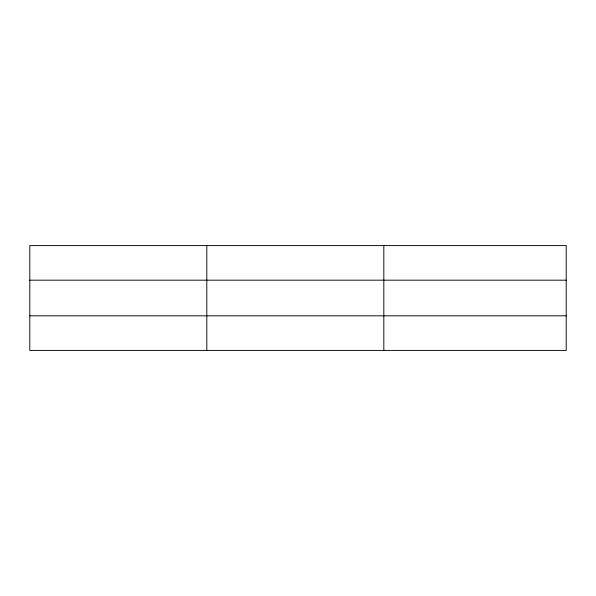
<?xml version="1.0" encoding="UTF-8"?>
<svg xmlns="http://www.w3.org/2000/svg" width="596" height="596" viewBox="0 0 596 596"><rect width="100%" height="100%" fill="white"/><g stroke="black" fill="none" stroke-linecap="round" stroke-linejoin="round"><path stroke-width="0.89" d="M206.812 350.411L206.812 245.589M383.824 350.411L383.824 245.589M566.2 315.82L566.2 350.411L29.8 350.411L29.8 245.589L566.2 245.589L566.2 315.82L29.8 315.82M29.8 280.18L566.2 280.18"/></g></svg>
